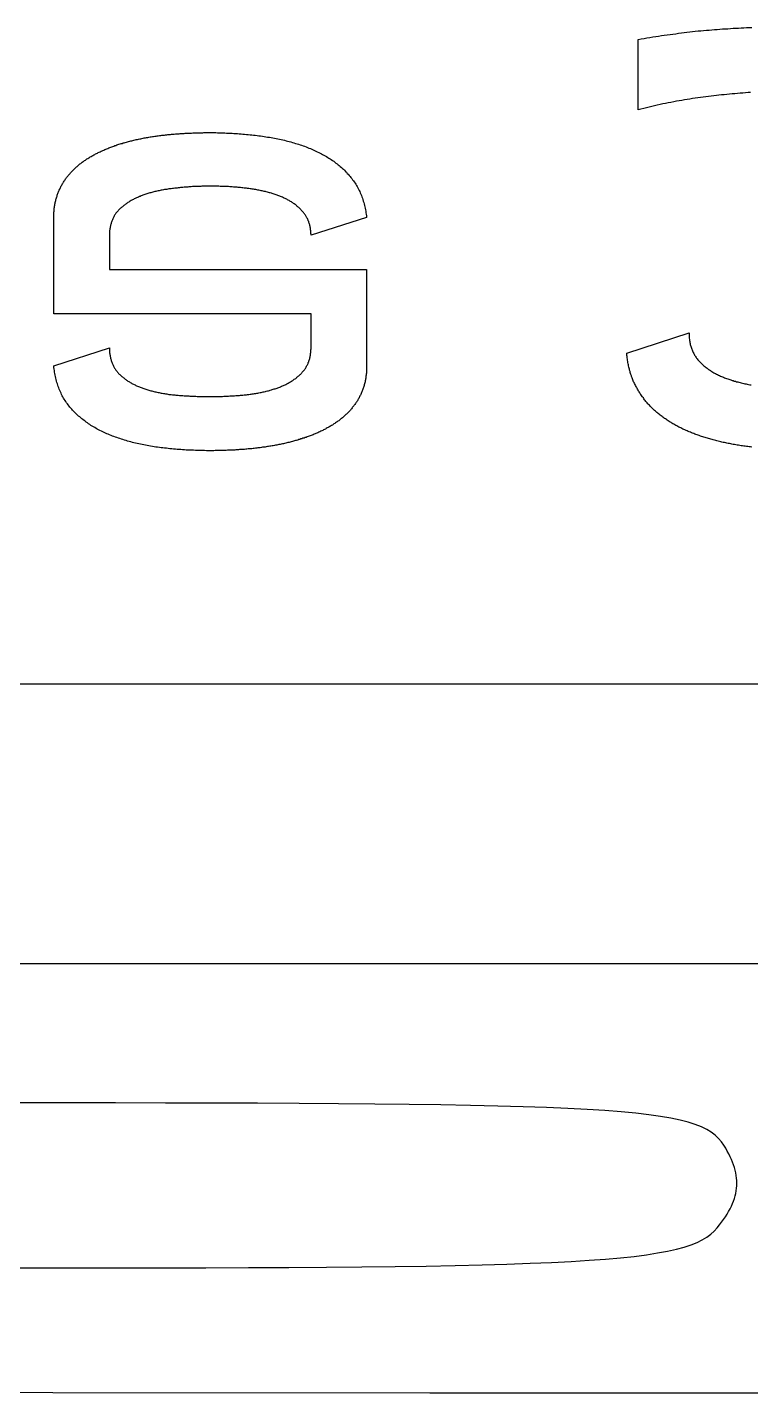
# Model space of a CAD drawing. Extents: x -419 to 419, y -275 to 1047.
# Drawn here: x -3.6 to 71.9, y 469.7 to 612.3 of the extents above; entities that cross this region are included whole.
import ezdxf

# ---------------------------------------------------------------- set-up
doc = ezdxf.new("R2010")
doc.units = 0
doc.layers.get('0').update_dxf_attribs({"linetype": 'CONTINUOUS'})

msp = doc.modelspace()

# ---------------------------------------------------------------- linework, layer by layer
for points in [[(71.91, 605.49), (71.64, 605.47), (71.36, 605.44), (71.09, 605.42), (70.81, 605.4), (70.54, 605.38), (70.26, 605.35), (69.98, 605.33), (69.71, 605.3), (69.43, 605.28), (69.16, 605.25), (68.88, 605.22), (68.6, 605.2), (68.33, 605.17), (68.05, 605.14), (67.78, 605.11), (67.5, 605.07), (67.22, 605.04), (66.95, 605), (66.67, 604.96), (66.39, 604.92), (66.11, 604.88), (65.83, 604.84), (65.55, 604.8), (65.27, 604.75), (64.99, 604.71), (64.71, 604.66), (64.43, 604.61), (64.15, 604.56), (63.87, 604.5), (63.58, 604.45), (63.3, 604.39), (63.02, 604.34), (62.73, 604.28), (62.45, 604.22), (62.16, 604.16), (61.88, 604.09), (61.59, 604.03), (61.31, 603.96), (61.02, 603.89), (60.74, 603.82), (60.45, 603.75), (60.16, 603.68), (60.16, 611.02), (60.47, 611.07), (60.77, 611.12), (61.08, 611.18), (61.38, 611.23), (61.69, 611.28), (61.99, 611.32), (62.29, 611.37), (62.59, 611.42), (62.89, 611.46), (63.19, 611.5), (63.49, 611.54), (63.78, 611.58), (64.08, 611.62), (64.37, 611.66), (64.67, 611.7), (64.96, 611.73), (65.25, 611.77), (65.55, 611.8), (65.84, 611.83), (66.13, 611.87), (66.41, 611.9), (66.7, 611.92), (66.99, 611.95), (67.28, 611.98), (67.56, 612), (67.85, 612.03), (68.13, 612.05), (68.41, 612.07), (68.69, 612.09), (68.98, 612.11), (69.26, 612.12), (69.54, 612.14), (69.82, 612.16), (70.1, 612.18), (70.37, 612.2), (70.65, 612.21), (70.93, 612.23), (71.2, 612.24), (71.47, 612.26), (71.75, 612.27), (72.02, 612.28)], [(72.02, 568.46), (71.88, 568.48), (71.74, 568.49), (71.6, 568.51), (71.46, 568.53), (71.32, 568.55), (71.18, 568.57), (71.05, 568.59), (70.91, 568.61), (70.77, 568.63), (70.64, 568.66), (70.5, 568.68), (70.37, 568.7), (70.23, 568.73), (70.1, 568.75), (69.96, 568.78), (69.83, 568.8), (69.7, 568.83), (69.56, 568.85), (69.43, 568.88), (69.3, 568.91), (69.17, 568.94), (69.04, 568.96), (68.91, 568.99), (68.78, 569.02), (68.65, 569.05), (68.52, 569.09), (68.39, 569.12), (68.27, 569.15), (68.14, 569.18), (68.01, 569.22), (67.89, 569.25), (67.76, 569.28), (67.64, 569.32), (67.52, 569.35), (67.39, 569.39), (67.27, 569.43), (67.15, 569.47), (67.03, 569.5), (66.9, 569.54), (66.78, 569.58), (66.66, 569.62), (66.54, 569.66), (66.43, 569.7), (66.31, 569.75), (66.19, 569.79), (66.07, 569.83), (65.96, 569.88), (65.84, 569.92), (65.73, 569.96), (65.61, 570.01), (65.5, 570.06), (65.38, 570.1), (65.27, 570.15), (65.16, 570.2), (65.05, 570.25), (64.94, 570.3), (64.83, 570.35), (64.72, 570.4), (64.61, 570.46), (64.51, 570.51), (64.4, 570.56), (64.3, 570.62), (64.19, 570.67), (64.09, 570.73), (63.99, 570.79), (63.89, 570.85), (63.79, 570.9), (63.69, 570.96), (63.59, 571.02), (63.49, 571.08), (63.39, 571.14), (63.3, 571.21), (63.2, 571.27), (63.11, 571.33), (63.01, 571.4), (62.92, 571.46), (62.83, 571.52), (62.74, 571.59), (62.65, 571.66), (62.56, 571.72), (62.47, 571.79), (62.38, 571.86), (62.3, 571.93), (62.21, 572), (62.12, 572.07), (62.04, 572.14), (61.96, 572.21), (61.87, 572.29), (61.79, 572.36), (61.71, 572.44), (61.63, 572.52), (61.55, 572.59), (61.48, 572.67), (61.4, 572.75), (61.33, 572.83), (61.25, 572.91), (61.18, 572.99), (61.11, 573.08), (61.04, 573.16), (60.97, 573.24), (60.9, 573.33), (60.83, 573.41), (60.76, 573.5), (60.7, 573.59), (60.63, 573.67), (60.57, 573.76), (60.5, 573.85), (60.44, 573.94), (60.38, 574.03), (60.32, 574.13), (60.26, 574.22), (60.21, 574.31), (60.15, 574.41), (60.1, 574.5), (60.04, 574.6), (59.99, 574.69), (59.94, 574.79), (59.88, 574.89), (59.83, 574.99), (59.79, 575.09), (59.74, 575.19), (59.69, 575.29), (59.65, 575.39), (59.61, 575.5), (59.56, 575.6), (59.52, 575.71), (59.48, 575.82), (59.45, 575.92), (59.41, 576.03), (59.37, 576.14), (59.34, 576.25), (59.31, 576.36), (59.27, 576.48), (59.24, 576.59), (59.22, 576.71), (59.19, 576.82), (59.16, 576.94), (59.14, 577.06), (59.11, 577.17), (59.09, 577.29), (59.07, 577.41), (59.05, 577.54), (59.03, 577.66), (59.01, 577.78), (59, 577.91), (58.98, 578.03), (58.97, 578.16), (58.96, 578.28), (65.47, 580.38), (65.47, 580.27), (65.48, 580.15), (65.48, 580.04), (65.49, 579.93), (65.5, 579.82), (65.51, 579.71), (65.53, 579.6), (65.54, 579.49), (65.56, 579.39), (65.58, 579.29), (65.6, 579.18), (65.63, 579.08), (65.66, 578.99), (65.69, 578.89), (65.72, 578.79), (65.75, 578.7), (65.79, 578.6), (65.83, 578.51), (65.87, 578.42), (65.91, 578.33), (65.96, 578.24), (66, 578.16), (66.05, 578.07), (66.1, 577.99), (66.16, 577.91), (66.21, 577.82), (66.27, 577.74), (66.33, 577.67), (66.39, 577.59), (66.46, 577.51), (66.52, 577.44), (66.59, 577.37), (66.66, 577.3), (66.73, 577.23), (66.81, 577.16), (66.88, 577.09), (66.96, 577.02), (67.03, 576.95), (67.11, 576.89), (67.19, 576.82), (67.27, 576.76), (67.35, 576.7), (67.44, 576.64), (67.52, 576.57), (67.61, 576.52), (67.7, 576.46), (67.78, 576.4), (67.87, 576.34), (67.97, 576.29), (68.06, 576.23), (68.15, 576.18), (68.25, 576.13), (68.35, 576.08), (68.44, 576.03), (68.54, 575.98), (68.65, 575.93), (68.75, 575.88), (68.85, 575.84), (68.96, 575.79), (69.06, 575.75), (69.17, 575.71), (69.28, 575.66), (69.39, 575.62), (69.51, 575.58), (69.62, 575.54), (69.73, 575.51), (69.85, 575.47), (69.97, 575.43), (70.08, 575.4), (70.2, 575.36), (70.32, 575.33), (70.44, 575.29), (70.56, 575.26), (70.68, 575.23), (70.81, 575.2), (70.93, 575.17), (71.05, 575.14), (71.18, 575.11), (71.3, 575.08), (71.43, 575.06), (71.56, 575.03), (71.69, 575.01), (71.82, 574.98), (71.95, 574.96)], [(-5.28, 482.78), (0, 482.78), (5.28, 482.78), (10.28, 482.78), (15, 482.79), (19.46, 482.81), (23.66, 482.83), (27.6, 482.86), (31.31, 482.89), (34.77, 482.93), (38.02, 482.98), (41.04, 483.04), (43.85, 483.1), (46.46, 483.18), (48.88, 483.26), (51.11, 483.36), (53.16, 483.46), (55.04, 483.58), (56.76, 483.7), (58.33, 483.84), (59.75, 483.99), (61.04, 484.16), (62.19, 484.34), (63.22, 484.53), (64.15, 484.73), (64.96, 484.96), (65.68, 485.19), (66.31, 485.45), (66.86, 485.72), (67.34, 486), (67.75, 486.31), (68.11, 486.63), (68.42, 486.97), (68.42, 486.97), (68.65, 487.27), (68.88, 487.55), (69.08, 487.84), (69.27, 488.12), (69.45, 488.4), (69.61, 488.68), (69.76, 488.95), (69.9, 489.22), (70.02, 489.49), (70.12, 489.76), (70.22, 490.02), (70.29, 490.29), (70.36, 490.56), (70.41, 490.82), (70.44, 491.09), (70.46, 491.35), (70.47, 491.62), (70.46, 491.89), (70.44, 492.15), (70.41, 492.42), (70.36, 492.7), (70.3, 492.97), (70.22, 493.25), (70.13, 493.53), (70.03, 493.81), (69.91, 494.09), (69.78, 494.38), (69.63, 494.68), (69.47, 494.97), (69.3, 495.28), (69.11, 495.58), (68.86, 495.95), (68.56, 496.3), (68.21, 496.63), (67.8, 496.94), (67.33, 497.23), (66.77, 497.5), (66.13, 497.75), (65.39, 497.99), (64.54, 498.21), (63.58, 498.41), (62.49, 498.6), (61.26, 498.77), (59.9, 498.93), (58.38, 499.07), (56.69, 499.21), (54.84, 499.32), (52.8, 499.43), (50.57, 499.53), (48.14, 499.61), (45.5, 499.68), (42.65, 499.75), (39.56, 499.8), (36.24, 499.85), (32.67, 499.89), (28.85, 499.92), (24.76, 499.95), (20.39, 499.97), (15.74, 499.98), (10.8, 499.99), (5.56, 500), (0, 500), (-5.56, 500)], [(140.77, 469.65), (109.19, 469.67), (75.1, 469.69), (38.41, 469.72), (-0.97, 469.74), (-28.33, 469.76), (-54.51, 469.78), (-79.53, 469.81), (-103.41, 469.84), (-126.17, 469.88), (-147.82, 469.92)]]:
    msp.add_lwpolyline(points)
for points in [[(16.42, 601.28), (16.61, 601.28), (16.8, 601.27), (16.99, 601.26), (17.18, 601.25), (17.37, 601.25), (17.56, 601.24), (17.75, 601.23), (17.94, 601.21), (18.13, 601.2), (18.31, 601.19), (18.5, 601.18), (18.69, 601.16), (18.87, 601.14), (19.06, 601.13), (19.25, 601.11), (19.43, 601.09), (19.62, 601.07), (19.8, 601.05), (19.99, 601.03), (20.17, 601.01), (20.36, 600.98), (20.54, 600.96), (20.73, 600.94), (20.91, 600.91), (21.09, 600.88), (21.28, 600.85), (21.46, 600.83), (21.64, 600.8), (21.82, 600.77), (22, 600.74), (22.17, 600.71), (22.35, 600.67), (22.52, 600.64), (22.7, 600.6), (22.87, 600.57), (23.04, 600.53), (23.21, 600.49), (23.38, 600.45), (23.55, 600.41), (23.72, 600.36), (23.88, 600.32), (24.04, 600.27), (24.21, 600.22), (24.37, 600.17), (24.53, 600.13), (24.69, 600.07), (24.85, 600.02), (25, 599.97), (25.16, 599.91), (25.31, 599.86), (25.47, 599.8), (25.62, 599.74), (25.77, 599.68), (25.92, 599.62), (26.07, 599.56), (26.22, 599.49), (26.36, 599.43), (26.51, 599.36), (26.65, 599.3), (26.79, 599.23), (26.93, 599.16), (27.07, 599.09), (27.2, 599.02), (27.34, 598.94), (27.47, 598.87), (27.6, 598.79), (27.73, 598.71), (27.86, 598.63), (27.99, 598.55), (28.11, 598.47), (28.24, 598.38), (28.36, 598.3), (28.48, 598.21), (28.59, 598.12), (28.71, 598.03), (28.82, 597.94), (28.94, 597.85), (29.05, 597.75), (29.16, 597.66), (29.27, 597.56), (29.37, 597.46), (29.48, 597.36), (29.58, 597.25), (29.68, 597.15), (29.78, 597.04), (29.88, 596.94), (29.98, 596.83), (30.07, 596.72), (30.16, 596.61), (30.25, 596.49), (30.34, 596.38), (30.43, 596.26), (30.51, 596.14), (30.59, 596.02), (30.67, 595.9), (30.74, 595.78), (30.81, 595.65), (30.89, 595.52), (30.95, 595.39), (31.02, 595.26), (31.08, 595.13), (31.14, 595), (31.2, 594.86), (31.26, 594.72), (31.31, 594.58), (31.36, 594.44), (31.41, 594.3), (31.45, 594.15), (31.5, 594), (31.54, 593.86), (31.58, 593.7), (31.61, 593.55), (31.65, 593.4), (31.68, 593.24), (31.71, 593.09), (31.73, 592.93), (31.76, 592.77), (31.78, 592.6), (31.8, 592.44), (25.99, 590.57), (25.99, 590.67), (25.98, 590.77), (25.98, 590.86), (25.97, 590.96), (25.96, 591.05), (25.95, 591.14), (25.94, 591.23), (25.93, 591.32), (25.91, 591.41), (25.89, 591.5), (25.87, 591.58), (25.85, 591.67), (25.83, 591.75), (25.8, 591.84), (25.77, 591.92), (25.75, 592), (25.71, 592.08), (25.68, 592.16), (25.65, 592.23), (25.61, 592.31), (25.57, 592.39), (25.53, 592.46), (25.49, 592.53), (25.45, 592.61), (25.4, 592.68), (25.35, 592.75), (25.3, 592.81), (25.25, 592.88), (25.2, 592.95), (25.14, 593.01), (25.08, 593.08), (25.03, 593.14), (24.97, 593.21), (24.91, 593.27), (24.85, 593.33), (24.79, 593.4), (24.72, 593.46), (24.66, 593.52), (24.59, 593.57), (24.52, 593.63), (24.46, 593.69), (24.39, 593.74), (24.32, 593.8), (24.24, 593.85), (24.17, 593.9), (24.09, 593.96), (24.02, 594.01), (23.94, 594.06), (23.86, 594.11), (23.78, 594.15), (23.7, 594.2), (23.62, 594.25), (23.54, 594.29), (23.45, 594.33), (23.37, 594.38), (23.28, 594.42), (23.19, 594.46), (23.1, 594.5), (23.01, 594.54), (22.92, 594.58), (22.82, 594.62), (22.73, 594.65), (22.63, 594.69), (22.54, 594.73), (22.44, 594.76), (22.35, 594.8), (22.25, 594.83), (22.15, 594.86), (22.05, 594.9), (21.95, 594.93), (21.85, 594.96), (21.74, 594.99), (21.64, 595.02), (21.54, 595.05), (21.43, 595.08), (21.32, 595.11), (21.22, 595.13), (21.11, 595.16), (21, 595.19), (20.89, 595.21), (20.78, 595.23), (20.67, 595.26), (20.55, 595.28), (20.44, 595.3), (20.32, 595.32), (20.21, 595.34), (20.09, 595.36), (19.97, 595.38), (19.86, 595.4), (19.74, 595.42), (19.62, 595.44), (19.49, 595.45), (19.37, 595.47), (19.25, 595.48), (19.13, 595.5), (19, 595.51), (18.88, 595.52), (18.75, 595.54), (18.63, 595.55), (18.51, 595.56), (18.38, 595.57), (18.26, 595.58), (18.13, 595.59), (18.01, 595.6), (17.88, 595.61), (17.76, 595.62), (17.63, 595.63), (17.51, 595.64), (17.38, 595.65), (17.25, 595.65), (17.13, 595.66), (17, 595.67), (16.87, 595.67), (16.75, 595.68), (16.62, 595.68), (16.49, 595.68), (16.36, 595.69), (16.24, 595.69), (16.11, 595.69), (15.98, 595.7), (15.85, 595.7), (15.72, 595.7), (15.59, 595.7), (15.46, 595.7), (15.34, 595.7), (15.21, 595.7), (15.09, 595.7), (14.97, 595.7), (14.84, 595.69), (14.72, 595.69), (14.59, 595.69), (14.47, 595.68), (14.34, 595.68), (14.22, 595.68), (14.1, 595.67), (13.97, 595.67), (13.85, 595.66), (13.73, 595.65), (13.6, 595.65), (13.48, 595.64), (13.35, 595.63), (13.23, 595.62), (13.11, 595.61), (12.98, 595.6), (12.86, 595.59), (12.74, 595.58), (12.61, 595.57), (12.49, 595.56), (12.37, 595.55), (12.24, 595.54), (12.12, 595.52), (12, 595.51), (11.88, 595.5), (11.75, 595.48), (11.63, 595.47), (11.51, 595.45), (11.39, 595.44), (11.27, 595.42), (11.15, 595.41), (11.03, 595.39), (10.92, 595.37), (10.8, 595.36), (10.68, 595.34), (10.57, 595.32), (10.46, 595.3), (10.34, 595.27), (10.23, 595.25), (10.12, 595.23), (10.01, 595.21), (9.9, 595.18), (9.79, 595.16), (9.68, 595.13), (9.57, 595.1), (9.47, 595.07), (9.36, 595.05), (9.26, 595.02), (9.15, 594.99), (9.05, 594.96), (8.95, 594.92), (8.84, 594.89), (8.74, 594.86), (8.64, 594.82), (8.54, 594.79), (8.44, 594.75), (8.34, 594.72), (8.25, 594.68), (8.15, 594.64), (8.06, 594.61), (7.97, 594.57), (7.87, 594.53), (7.78, 594.49), (7.7, 594.45), (7.61, 594.41), (7.52, 594.37), (7.44, 594.32), (7.35, 594.28), (7.27, 594.23), (7.19, 594.19), (7.1, 594.14), (7.02, 594.09), (6.95, 594.04), (6.87, 593.99), (6.79, 593.94), (6.72, 593.89), (6.64, 593.84), (6.57, 593.78), (6.5, 593.73), (6.43, 593.68), (6.36, 593.62), (6.29, 593.56), (6.22, 593.5), (6.16, 593.45), (6.09, 593.39), (6.03, 593.32), (5.96, 593.26), (5.9, 593.2), (5.84, 593.14), (5.78, 593.07), (5.73, 593.01), (5.68, 592.94), (5.62, 592.87), (5.57, 592.8), (5.53, 592.73), (5.48, 592.66), (5.44, 592.59), (5.39, 592.51), (5.35, 592.44), (5.32, 592.36), (5.28, 592.28), (5.24, 592.2), (5.21, 592.12), (5.18, 592.04), (5.15, 591.96), (5.12, 591.88), (5.1, 591.79), (5.08, 591.7), (5.05, 591.62), (5.03, 591.53), (5.02, 591.44), (5, 591.35), (4.99, 591.25), (4.97, 591.16), (4.96, 591.07), (4.96, 590.97), (4.95, 590.87), (4.94, 590.77), (4.94, 590.68), (4.94, 590.57), (4.94, 587.02), (31.8, 587.02), (31.8, 576.95), (31.8, 576.83), (31.8, 576.73), (31.79, 576.62), (31.79, 576.51), (31.78, 576.4), (31.77, 576.29), (31.77, 576.19), (31.76, 576.08), (31.74, 575.98), (31.73, 575.88), (31.72, 575.77), (31.7, 575.67), (31.68, 575.57), (31.67, 575.47), (31.65, 575.37), (31.63, 575.27), (31.6, 575.17), (31.58, 575.08), (31.55, 574.98), (31.53, 574.89), (31.5, 574.79), (31.47, 574.7), (31.44, 574.6), (31.41, 574.51), (31.38, 574.42), (31.34, 574.33), (31.3, 574.24), (31.27, 574.15), (31.23, 574.06), (31.19, 573.97), (31.15, 573.89), (31.1, 573.8), (31.06, 573.72), (31.02, 573.64), (30.97, 573.55), (30.92, 573.47), (30.88, 573.39), (30.83, 573.31), (30.78, 573.23), (30.73, 573.15), (30.67, 573.08), (30.62, 573), (30.57, 572.92), (30.51, 572.84), (30.46, 572.77), (30.4, 572.69), (30.34, 572.62), (30.28, 572.55), (30.22, 572.47), (30.16, 572.4), (30.1, 572.33), (30.03, 572.26), (29.97, 572.19), (29.9, 572.12), (29.84, 572.05), (29.77, 571.98), (29.7, 571.91), (29.63, 571.85), (29.56, 571.78), (29.49, 571.72), (29.42, 571.65), (29.34, 571.59), (29.27, 571.53), (29.19, 571.46), (29.12, 571.4), (29.04, 571.34), (28.96, 571.28), (28.88, 571.22), (28.8, 571.17), (28.72, 571.11), (28.64, 571.05), (28.56, 570.99), (28.47, 570.94), (28.39, 570.88), (28.3, 570.83), (28.22, 570.77), (28.13, 570.72), (28.04, 570.66), (27.95, 570.61), (27.86, 570.56), (27.77, 570.51), (27.68, 570.46), (27.59, 570.4), (27.49, 570.35), (27.4, 570.3), (27.3, 570.26), (27.21, 570.21), (27.11, 570.16), (27.01, 570.11), (26.91, 570.06), (26.81, 570.02), (26.71, 569.97), (26.61, 569.93), (26.51, 569.88), (26.41, 569.84), (26.31, 569.8), (26.21, 569.76), (26.1, 569.72), (26, 569.68), (25.9, 569.64), (25.79, 569.6), (25.69, 569.56), (25.58, 569.52), (25.48, 569.48), (25.37, 569.45), (25.26, 569.41), (25.15, 569.38), (25.04, 569.34), (24.94, 569.31), (24.83, 569.27), (24.72, 569.24), (24.6, 569.2), (24.49, 569.17), (24.38, 569.14), (24.27, 569.11), (24.16, 569.08), (24.04, 569.05), (23.93, 569.02), (23.81, 568.99), (23.7, 568.96), (23.58, 568.93), (23.46, 568.9), (23.35, 568.88), (23.23, 568.85), (23.11, 568.82), (23, 568.8), (22.88, 568.77), (22.76, 568.75), (22.64, 568.72), (22.52, 568.7), (22.41, 568.68), (22.29, 568.65), (22.17, 568.63), (22.05, 568.61), (21.92, 568.59), (21.8, 568.57), (21.68, 568.55), (21.56, 568.53), (21.44, 568.51), (21.31, 568.49), (21.19, 568.47), (21.07, 568.45), (20.94, 568.44), (20.82, 568.42), (20.69, 568.4), (20.57, 568.39), (20.44, 568.37), (20.32, 568.36), (20.19, 568.34), (20.06, 568.33), (19.94, 568.32), (19.81, 568.3), (19.68, 568.29), (19.55, 568.28), (19.42, 568.27), (19.29, 568.26), (19.17, 568.25), (19.04, 568.23), (18.91, 568.22), (18.78, 568.22), (18.66, 568.21), (18.53, 568.2), (18.4, 568.19), (18.27, 568.18), (18.14, 568.17), (18.02, 568.16), (17.89, 568.16), (17.76, 568.15), (17.63, 568.14), (17.51, 568.14), (17.38, 568.13), (17.25, 568.13), (17.12, 568.12), (17, 568.12), (16.87, 568.11), (16.74, 568.11), (16.61, 568.11), (16.48, 568.1), (16.36, 568.1), (16.23, 568.1), (16.1, 568.1), (15.97, 568.1), (15.85, 568.09), (15.72, 568.09), (15.59, 568.09), (15.46, 568.09), (15.27, 568.09), (15.07, 568.09), (14.88, 568.1), (14.68, 568.1), (14.49, 568.1), (14.3, 568.11), (14.1, 568.11), (13.91, 568.12), (13.72, 568.13), (13.53, 568.13), (13.34, 568.14), (13.15, 568.15), (12.96, 568.16), (12.77, 568.18), (12.58, 568.19), (12.39, 568.2), (12.2, 568.21), (12.01, 568.23), (11.82, 568.25), (11.63, 568.26), (11.45, 568.28), (11.26, 568.3), (11.07, 568.32), (10.89, 568.34), (10.7, 568.36), (10.52, 568.38), (10.33, 568.4), (10.15, 568.42), (9.97, 568.45), (9.78, 568.47), (9.6, 568.5), (9.42, 568.53), (9.24, 568.56), (9.06, 568.59), (8.88, 568.62), (8.7, 568.66), (8.53, 568.69), (8.35, 568.73), (8.18, 568.76), (8, 568.8), (7.83, 568.84), (7.66, 568.88), (7.49, 568.92), (7.33, 568.96), (7.16, 569.01), (7, 569.05), (6.83, 569.1), (6.67, 569.15), (6.51, 569.19), (6.35, 569.24), (6.19, 569.29), (6.03, 569.35), (5.87, 569.4), (5.72, 569.45), (5.56, 569.51), (5.41, 569.56), (5.26, 569.62), (5.11, 569.68), (4.96, 569.74), (4.81, 569.8), (4.66, 569.86), (4.51, 569.93), (4.37, 569.99), (4.23, 570.06), (4.09, 570.13), (3.95, 570.2), (3.81, 570.27), (3.67, 570.35), (3.54, 570.42), (3.4, 570.5), (3.27, 570.58), (3.14, 570.65), (3.01, 570.73), (2.89, 570.82), (2.76, 570.9), (2.64, 570.98), (2.52, 571.07), (2.4, 571.16), (2.28, 571.25), (2.17, 571.34), (2.05, 571.43), (1.94, 571.52), (1.83, 571.62), (1.72, 571.71), (1.61, 571.81), (1.5, 571.91), (1.4, 572.01), (1.3, 572.11), (1.19, 572.21), (1.09, 572.31), (1, 572.42), (0.9, 572.53), (0.81, 572.64), (0.72, 572.75), (0.63, 572.86), (0.54, 572.98), (0.46, 573.09), (0.38, 573.21), (0.3, 573.33), (0.22, 573.46), (0.15, 573.58), (0.08, 573.71), (0.01, 573.83), (-0.06, 573.96), (-0.12, 574.1), (-0.18, 574.23), (-0.24, 574.37), (-0.3, 574.5), (-0.35, 574.64), (-0.41, 574.78), (-0.46, 574.93), (-0.5, 575.07), (-0.55, 575.22), (-0.59, 575.36), (-0.63, 575.51), (-0.66, 575.67), (-0.7, 575.82), (-0.73, 575.97), (-0.76, 576.13), (-0.79, 576.29), (-0.81, 576.45), (-0.84, 576.61), (-0.86, 576.78), (-0.87, 576.95), (4.94, 578.81), (4.94, 578.71), (4.94, 578.6), (4.95, 578.5), (4.96, 578.41), (4.96, 578.31), (4.97, 578.21), (4.99, 578.12), (5, 578.02), (5.02, 577.93), (5.03, 577.84), (5.05, 577.75), (5.08, 577.66), (5.1, 577.57), (5.12, 577.49), (5.15, 577.4), (5.18, 577.32), (5.21, 577.24), (5.24, 577.16), (5.28, 577.08), (5.32, 577), (5.35, 576.92), (5.39, 576.84), (5.44, 576.77), (5.48, 576.7), (5.53, 576.62), (5.57, 576.55), (5.62, 576.48), (5.68, 576.41), (5.73, 576.35), (5.78, 576.28), (5.84, 576.22), (5.9, 576.15), (5.96, 576.09), (6.03, 576.03), (6.09, 575.97), (6.16, 575.91), (6.22, 575.85), (6.29, 575.79), (6.36, 575.74), (6.43, 575.68), (6.5, 575.62), (6.57, 575.57), (6.64, 575.52), (6.72, 575.46), (6.79, 575.41), (6.87, 575.36), (6.95, 575.31), (7.02, 575.26), (7.1, 575.21), (7.19, 575.17), (7.27, 575.12), (7.35, 575.08), (7.44, 575.03), (7.52, 574.99), (7.61, 574.95), (7.7, 574.9), (7.78, 574.86), (7.87, 574.82), (7.97, 574.78), (8.06, 574.75), (8.15, 574.71), (8.25, 574.67), (8.34, 574.64), (8.44, 574.6), (8.54, 574.57), (8.64, 574.54), (8.74, 574.5), (8.84, 574.47), (8.95, 574.44), (9.05, 574.41), (9.15, 574.38), (9.26, 574.35), (9.36, 574.33), (9.47, 574.3), (9.57, 574.27), (9.68, 574.25), (9.79, 574.22), (9.9, 574.2), (10.01, 574.17), (10.12, 574.15), (10.23, 574.13), (10.34, 574.11), (10.46, 574.08), (10.57, 574.06), (10.68, 574.05), (10.8, 574.03), (10.92, 574.01), (11.03, 573.99), (11.15, 573.97), (11.27, 573.96), (11.39, 573.94), (11.51, 573.93), (11.63, 573.92), (11.75, 573.91), (11.88, 573.89), (12, 573.88), (12.12, 573.87), (12.24, 573.86), (12.37, 573.86), (12.49, 573.85), (12.61, 573.84), (12.74, 573.83), (12.86, 573.82), (12.98, 573.81), (13.11, 573.81), (13.23, 573.8), (13.35, 573.79), (13.48, 573.79), (13.6, 573.78), (13.73, 573.78), (13.85, 573.77), (13.97, 573.77), (14.1, 573.76), (14.22, 573.76), (14.34, 573.76), (14.47, 573.75), (14.59, 573.75), (14.72, 573.75), (14.84, 573.75), (14.97, 573.74), (15.09, 573.74), (15.21, 573.74), (15.34, 573.74), (15.46, 573.74), (15.59, 573.74), (15.72, 573.74), (15.85, 573.74), (15.98, 573.75), (16.11, 573.75), (16.24, 573.75), (16.36, 573.75), (16.49, 573.76), (16.62, 573.76), (16.75, 573.76), (16.87, 573.77), (17, 573.77), (17.13, 573.78), (17.25, 573.78), (17.38, 573.79), (17.51, 573.8), (17.63, 573.8), (17.76, 573.81), (17.88, 573.82), (18.01, 573.83), (18.13, 573.84), (18.26, 573.84), (18.38, 573.85), (18.51, 573.86), (18.63, 573.87), (18.75, 573.89), (18.88, 573.9), (19, 573.91), (19.13, 573.92), (19.25, 573.93), (19.37, 573.95), (19.49, 573.96), (19.62, 573.98), (19.74, 573.99), (19.86, 574.01), (19.97, 574.03), (20.09, 574.05), (20.21, 574.07), (20.32, 574.09), (20.44, 574.11), (20.55, 574.13), (20.67, 574.15), (20.78, 574.17), (20.89, 574.2), (21, 574.22), (21.11, 574.25), (21.22, 574.27), (21.32, 574.3), (21.43, 574.32), (21.54, 574.35), (21.64, 574.38), (21.74, 574.41), (21.85, 574.44), (21.95, 574.47), (22.05, 574.5), (22.15, 574.53), (22.25, 574.56), (22.35, 574.59), (22.44, 574.63), (22.54, 574.66), (22.63, 574.7), (22.73, 574.73), (22.82, 574.77), (22.92, 574.81), (23.01, 574.85), (23.1, 574.89), (23.19, 574.93), (23.28, 574.97), (23.37, 575.01), (23.45, 575.06), (23.54, 575.1), (23.62, 575.15), (23.7, 575.19), (23.78, 575.24), (23.86, 575.29), (23.94, 575.34), (24.02, 575.38), (24.09, 575.43), (24.17, 575.48), (24.24, 575.54), (24.32, 575.59), (24.39, 575.64), (24.46, 575.69), (24.52, 575.75), (24.59, 575.8), (24.66, 575.86), (24.72, 575.92), (24.79, 575.98), (24.85, 576.03), (24.91, 576.09), (24.97, 576.15), (25.03, 576.21), (25.08, 576.28), (25.14, 576.34), (25.2, 576.41), (25.25, 576.47), (25.3, 576.54), (25.35, 576.61), (25.4, 576.68), (25.45, 576.75), (25.49, 576.82), (25.53, 576.9), (25.57, 576.97), (25.61, 577.05), (25.65, 577.12), (25.68, 577.2), (25.71, 577.28), (25.75, 577.36), (25.77, 577.44), (25.8, 577.53), (25.83, 577.61), (25.85, 577.7), (25.87, 577.78), (25.89, 577.87), (25.91, 577.96), (25.93, 578.05), (25.94, 578.14), (25.95, 578.23), (25.96, 578.33), (25.97, 578.42), (25.98, 578.52), (25.98, 578.61), (25.99, 578.71), (25.99, 578.81), (25.99, 582.36), (-0.87, 582.36), (-0.87, 592.44), (-0.87, 592.55), (-0.87, 592.66), (-0.87, 592.77), (-0.86, 592.87), (-0.86, 592.98), (-0.85, 593.09), (-0.84, 593.19), (-0.83, 593.3), (-0.82, 593.4), (-0.8, 593.5), (-0.79, 593.61), (-0.78, 593.71), (-0.76, 593.81), (-0.74, 593.91), (-0.72, 594.01), (-0.7, 594.1), (-0.68, 594.2), (-0.65, 594.3), (-0.63, 594.39), (-0.6, 594.49), (-0.57, 594.58), (-0.54, 594.67), (-0.51, 594.76), (-0.48, 594.85), (-0.45, 594.94), (-0.41, 595.03), (-0.38, 595.12), (-0.34, 595.21), (-0.3, 595.3), (-0.26, 595.38), (-0.22, 595.47), (-0.18, 595.55), (-0.14, 595.64), (-0.09, 595.72), (-0.05, 595.81), (0, 595.89), (0.05, 595.97), (0.1, 596.05), (0.15, 596.13), (0.2, 596.21), (0.25, 596.29), (0.3, 596.37), (0.35, 596.45), (0.41, 596.52), (0.46, 596.6), (0.52, 596.67), (0.58, 596.75), (0.64, 596.82), (0.7, 596.9), (0.76, 596.97), (0.82, 597.04), (0.88, 597.11), (0.94, 597.18), (1.01, 597.25), (1.07, 597.31), (1.14, 597.38), (1.21, 597.45), (1.27, 597.51), (1.34, 597.58), (1.41, 597.64), (1.49, 597.71), (1.56, 597.77), (1.63, 597.83), (1.71, 597.89), (1.78, 597.96), (1.86, 598.02), (1.94, 598.08), (2.02, 598.14), (2.1, 598.2), (2.18, 598.26), (2.26, 598.32), (2.34, 598.37), (2.43, 598.43), (2.51, 598.49), (2.59, 598.54), (2.68, 598.6), (2.77, 598.65), (2.85, 598.7), (2.94, 598.76), (3.03, 598.81), (3.12, 598.86), (3.21, 598.91), (3.3, 598.96), (3.4, 599.01), (3.49, 599.06), (3.58, 599.11), (3.68, 599.16), (3.77, 599.2), (3.87, 599.25), (3.97, 599.29), (4.06, 599.34), (4.16, 599.38), (4.26, 599.43), (4.36, 599.47), (4.47, 599.52), (4.57, 599.56), (4.67, 599.6), (4.77, 599.65), (4.87, 599.69), (4.98, 599.73), (5.08, 599.77), (5.19, 599.81), (5.29, 599.85), (5.4, 599.89), (5.5, 599.93), (5.61, 599.96), (5.72, 600), (5.83, 600.04), (5.93, 600.07), (6.04, 600.11), (6.15, 600.14), (6.26, 600.17), (6.37, 600.21), (6.48, 600.24), (6.59, 600.27), (6.71, 600.3), (6.82, 600.34), (6.93, 600.37), (7.05, 600.4), (7.16, 600.42), (7.27, 600.45), (7.39, 600.48), (7.5, 600.51), (7.62, 600.53), (7.74, 600.56), (7.86, 600.59), (7.98, 600.61), (8.1, 600.64), (8.21, 600.66), (8.33, 600.68), (8.45, 600.71), (8.57, 600.73), (8.7, 600.75), (8.82, 600.77), (8.94, 600.79), (9.06, 600.82), (9.18, 600.84), (9.3, 600.86), (9.43, 600.87), (9.55, 600.89), (9.67, 600.91), (9.8, 600.93), (9.92, 600.95), (10.04, 600.96), (10.17, 600.98), (10.29, 601), (10.42, 601.01), (10.54, 601.03), (10.67, 601.04), (10.79, 601.05), (10.92, 601.07), (11.05, 601.08), (11.17, 601.09), (11.3, 601.11), (11.43, 601.12), (11.56, 601.13), (11.69, 601.14), (11.82, 601.15), (11.95, 601.16), (12.08, 601.17), (12.21, 601.18), (12.34, 601.19), (12.47, 601.2), (12.6, 601.2), (12.73, 601.21), (12.85, 601.22), (12.98, 601.23), (13.11, 601.23), (13.24, 601.24), (13.37, 601.24), (13.5, 601.25), (13.64, 601.26), (13.77, 601.26), (13.9, 601.27), (14.03, 601.27), (14.16, 601.27), (14.29, 601.28), (14.42, 601.28), (14.55, 601.28), (14.68, 601.28), (14.81, 601.29), (14.94, 601.29), (15.07, 601.29), (15.2, 601.29), (15.33, 601.29), (15.46, 601.29), (15.66, 601.29), (15.85, 601.29), (16.04, 601.29), (16.23, 601.28)], [(-106.36, 543.72), (-128.91, 514.57), (128.91, 514.57), (117.63, 529.15), (106.36, 543.72)]]:
    msp.add_lwpolyline(points, close=True)

doc.saveas('drawing.dxf')
